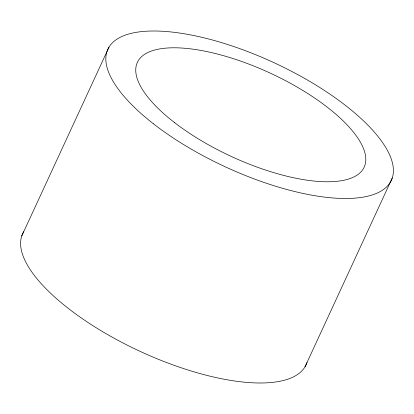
<?xml version="1.0" encoding="UTF-8"?>
<svg xmlns="http://www.w3.org/2000/svg" width="414" height="414" viewBox="0 0 414 414"><rect width="100%" height="100%" fill="white"/><g stroke="black" fill="none" stroke-linecap="round" stroke-linejoin="round"><path stroke-width="0.62" d="M21.74 236.006L108.98 47.18M305.02 366.82L392.26 177.994M307.007 362.504A156.145 57.479 24.8 0 1 140.351 351.476A156.145 57.479 24.8 0 1 23.727 231.69M153.444 123.807A156.145 57.479 24.8 0 0 390.273 182.31A156.145 57.479 24.8 0 0 205.163 38.119A156.145 57.479 24.8 0 0 153.444 123.807M174.47 122.534A124.914 45.985 24.8 0 0 363.466 168.539A124.914 45.985 24.8 0 0 214.385 53.282A124.914 45.985 24.8 0 0 174.47 122.534"/></g></svg>
